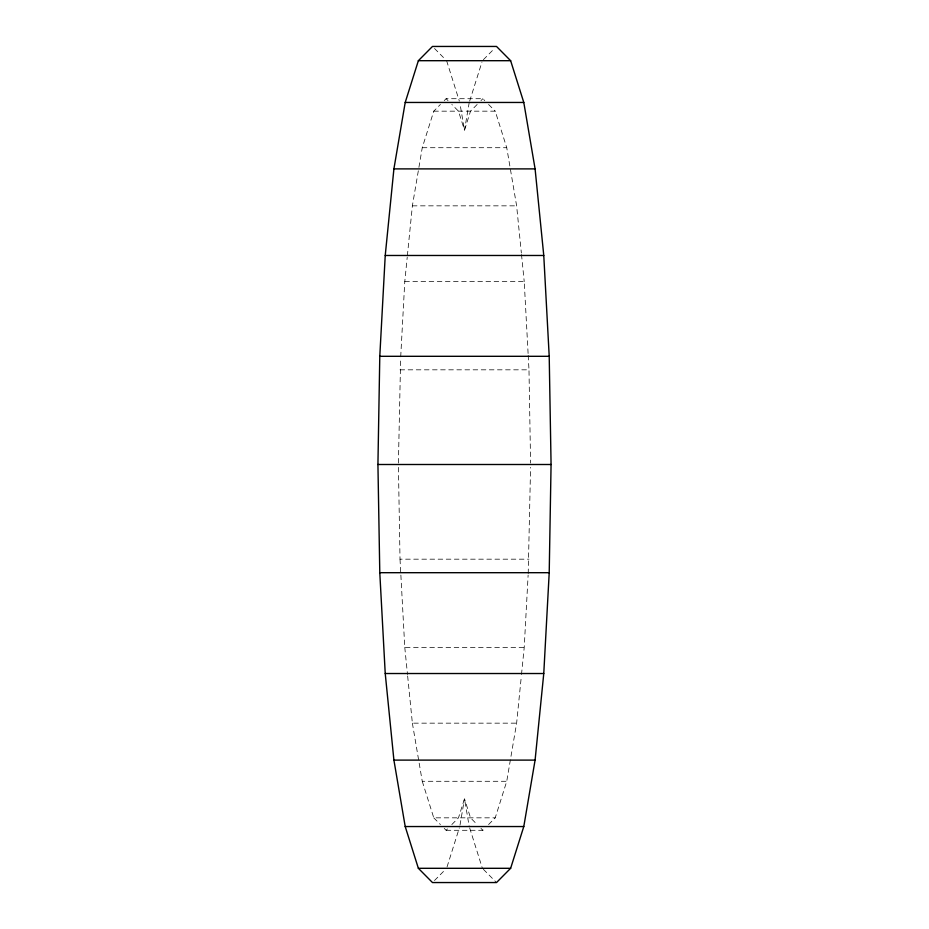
<?xml version="1.0" encoding="UTF-8"?>
<svg xmlns="http://www.w3.org/2000/svg" width="929" height="929" viewBox="0 0 929 929"><rect width="100%" height="100%" fill="white"/><g stroke="black" fill="none" stroke-linecap="round" stroke-linejoin="round"><path stroke-width="0.7" stroke-dasharray="4.64 3.48" d="M398.413 463.06L400.643 358.257M528.206 573.634L530.564 467.368M400.713 356.806L404.777 281.603L407.216 257.298M521.494 674.559L524.223 647.397L528.125 575.086M407.355 255.87L412.371 205.843L422.254 147.711L433.773 111.166L440.427 104.454M488.573 824.546L495.227 817.834L506.746 781.289L516.629 723.157L521.355 675.987M469.226 102.457L464.5 130.246L458.485 111.166L451.831 104.454M460.006 825.149L464.5 798.754L470.515 817.834L477.169 824.546M469.656 101.11L481.965 62.046M447.035 866.954L459.344 827.89M483.394 59.677L494.495 48.482M444.236 100.622L446.129 98.706L482.871 98.706L484.764 100.622M477.169 104.454L470.515 111.166L464.5 130.246L460.006 103.851M480.967 100.622L482.871 98.706M444.236 828.378L446.129 830.294L448.033 828.378M451.831 824.546L458.485 817.834L464.5 798.754L469.226 826.543M446.129 830.294L482.871 830.294L484.764 828.378M434.505 880.518L445.606 869.323M433.773 111.166L495.227 111.166L506.746 147.711L516.629 205.843L521.355 253.013M422.254 147.711L506.746 147.711M412.371 205.843L516.629 205.843M404.777 281.603L524.223 281.603L528.125 353.914M400.016 369.823L528.984 369.823L530.587 463.06M398.436 467.368L400.016 559.177L528.984 559.177M400.875 575.086L404.777 647.397L524.223 647.397M407.645 675.987L412.371 723.157L516.629 723.157M412.371 723.157L422.254 781.289L506.746 781.289M422.254 781.289L433.773 817.834L495.227 817.834M434.505 48.482L445.606 59.677M488.573 104.454L495.227 111.166M446.129 98.706L448.033 100.622M480.967 828.378L482.871 830.294M433.773 817.834L440.427 824.546M483.394 869.323L496.516 882.55M446.617 60.699L459.344 101.11M469.656 827.89L482.383 868.301M521.494 254.441L524.223 281.603M404.777 647.397L407.506 674.559M528.206 355.366L528.984 369.823M400.016 559.177L400.794 573.634"/><path stroke-width="1.39" d="M377.929 464.5L379.787 356.306L385.233 255.475L393.908 168.892L405.207 102.457L418.364 60.699L432.484 46.45L496.516 46.45L510.636 60.699L523.793 102.457L535.092 168.892L543.767 255.475L549.213 356.306L551.071 464.5L549.213 572.694L543.767 673.525L535.092 760.108L523.793 826.543L510.636 868.301L496.516 882.55L432.484 882.55L418.364 868.301L405.207 826.543L393.908 760.108L385.233 673.525L379.787 572.694L377.929 464.5L551.071 464.5M418.364 60.699L510.636 60.699M405.207 102.457L523.793 102.457M393.908 168.892L535.092 168.892M385.233 255.475L543.767 255.475M379.787 356.306L549.213 356.306M379.787 572.694L549.213 572.694M385.233 673.525L543.767 673.525M393.908 760.108L535.092 760.108M405.207 826.543L523.793 826.543M418.364 868.301L510.636 868.301"/></g></svg>
